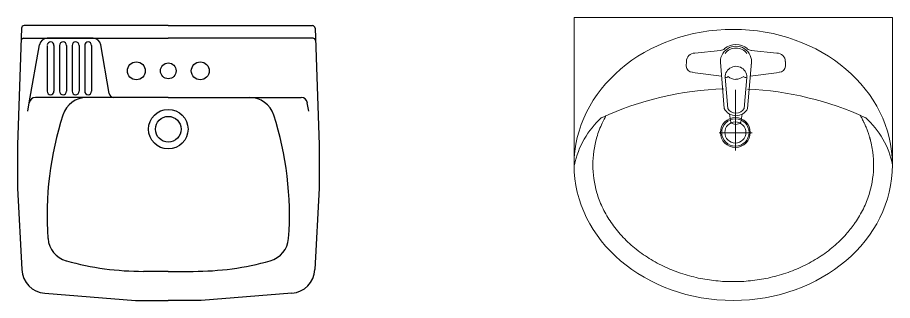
# Model space of a CAD drawing. Header units: millimetres. Extents: x 1357 to 18171, y 1516 to 18553.
# Drawn here: x 14238 to 15634, y 15679 to 16130 of the extents above; entities that cross this region are included whole.
import ezdxf

# ---------------------------------------------------------------- set-up
doc = ezdxf.new("R2010")
doc.units = ezdxf.units.MM

# ---------------------------------------------------------------- blocks, each defined once
blk = doc.blocks.new('A$C056A4ABE')
at = {"linetype": 'Continuous', "ltscale": 20}
for p, q in [((0.0065, 0.4339), (0, 0.2479)), ((0.2406, 0.4378), (0.0105, 0.4378)), ((0.2406, 0.4378), (0.4708, 0.4378)), ((0.4748, 0.4339), (0.4813, 0.2479)), ((0.0098, 0.4178), (0.2406, 0.4178)), ((0.0188, 0.315), (0.0351, 0.4075)), ((0.0472, 0.4063), (0.0472, 0.3333)), ((0.1205, 0.4178), (0.0475, 0.4178)), ((0.11, 0.4178), (0.0579, 0.4178)), ((0.0582, 0.4063), (0.0582, 0.3333)), ((0.0672, 0.4063), (0.0672, 0.3333)), ((0.0782, 0.4063), (0.0782, 0.3333)), ((0.0872, 0.4063), (0.0872, 0.3333)), ((0.0982, 0.4063), (0.0982, 0.3333)), ((0.1072, 0.4063), (0.1072, 0.3333)), ((0.1182, 0.4063), (0.1182, 0.3333)), ((0.1465, 0.3295), (0.1328, 0.4075)), ((0.4715, 0.4178), (0.2406, 0.4178)), ((0.2406, 0.3233), (0.0287, 0.3233)), ((0.2406, 0.3233), (0.1468, 0.3233)), ((0.2406, 0.3233), (0.3344, 0.3233)), ((0.2406, 0.3233), (0.4526, 0.3233)), ((0.0164, 0.3013), (0.0188, 0.315)), ((0.4648, 0.3013), (0.4624, 0.315)), ((0, 0.2479), (0, 0.1789)), ((0.4813, 0.2479), (0.4813, 0.1789)), ((0, 0.1789), (0.0068, 0.0492)), ((0.4813, 0.1789), (0.4745, 0.0492)), ((0.2406, 0.0463), (0.2011, 0.0463)), ((0.2406, 0.0463), (0.2802, 0.0463)), ((0.0436, 0.0114), (0.1881, 0)), ((0.1881, 0), (0.2406, 0)), ((0.2932, 0), (0.2406, 0)), ((0.4377, 0.0114), (0.2932, 0))]:
    blk.add_line(p, q, dxfattribs=at)
for centre, radius in [((0.1896, 0.3658), 0.0143), ((0.2406, 0.3658), 0.0125), ((0.2916, 0.3658), 0.0143), ((0.2406, 0.2728), 0.0315), ((0.2406, 0.2728), 0.0205)]:
    blk.add_circle(centre, radius, dxfattribs=at)
for centre, radius, start, end in [((0.0105, 0.4338), 0.004, 90, 178), ((0.4708, 0.4338), 0.004, 2, 90), ((0.0098, 0.4138), 0.004, 90, 178), ((0.0475, 0.4053), 0.0125, 90, 170), ((0.0527, 0.4063), 0.0055, 0, 172.1464), ((0.0727, 0.4063), 0.0055, 0, 180), ((0.0927, 0.4063), 0.0055, 0, 180), ((0.1127, 0.4063), 0.0055, 0, 180), ((0.1205, 0.4053), 0.0125, 10, 90), ((0.4715, 0.4138), 0.004, 2, 90), ((0.0287, 0.3133), 0.01, 90, 170), ((0.0527, 0.3333), 0.0055, 180, 0), ((0.0727, 0.3333), 0.0055, 180, 0), ((0.1106, 0.2833), 0.04, 90, 162.5107), ((0.0927, 0.3333), 0.0055, 180, 0), ((0.1127, 0.3333), 0.0055, 180, 0), ((0.1539, 0.3308), 0.0075, 190, 270), ((0.3706, 0.2833), 0.04, 17.4893, 90), ((0.4526, 0.3133), 0.01, 10, 90), ((0.5633, 0.1363), 0.516, 162.0492, 184.1817), ((-0.0821, 0.1363), 0.516, 355.8183, 17.9508), ((0.0886, 0.1016), 0.04, 184.1813, 254.5087), ((0.3926, 0.1016), 0.04, 285.4913, 355.8187), ((0.2011, 0.5073), 0.461, 254.5087, 270), ((0.2802, 0.5073), 0.461, 270, 285.4913), ((0.0467, 0.0512), 0.04, 183, 265.5), ((0.4345, 0.0512), 0.04, 274.5, 357)]:
    blk.add_arc(centre, radius, start, end, dxfattribs=at)
blk = doc.blocks.new('A$C33FC0FF0')
at = {"lineweight": 5}
for p, q in [((0, 0.4507), (0.508, 0.4507)), ((0, 0.2159), (0, 0.4507)), ((0.508, 0.2159), (0.508, 0.4507)), ((0.1929, 0.3939), (0.2338, 0.3984)), ((0.3236, 0.3939), (0.2827, 0.3984)), ((0.1789, 0.3732), (0.1792, 0.3806)), ((0.2335, 0.3797), (0.2398, 0.3058)), ((0.2832, 0.3797), (0.277, 0.3058)), ((0.3375, 0.3732), (0.3372, 0.3806)), ((0.2354, 0.3571), (0.1891, 0.3634)), ((0.281, 0.3571), (0.3273, 0.3634)), ((0.2409, 0.3556), (0.2454, 0.3058)), ((0.2759, 0.3552), (0.2714, 0.3058)), ((0.2576, 0.3357), (0.2576, 0.2387)), ((0.2483, 0.2966), (0.2503, 0.2841)), ((0.2681, 0.2966), (0.2661, 0.2841)), ((0.2841, 0.267), (0.2315, 0.267))]:
    blk.add_line(p, q, dxfattribs=at)
for radius in [0.0238, 0.0218, 0.0168]:
    blk.add_circle((0.2574, 0.2676), radius, dxfattribs=at)
for centre, radius, start, end in [((0.2584, 0.3802), 0.0249, 351.5466, 188.4534), ((0.2584, 0.3802), 0.0277, 49.1745, 130.7525), ((0.1922, 0.381), 0.0129, 87.0247, 181.3762), ((0.2328, 0.4098), 0.0115, 274.681, 310.7525), ((0.2584, 0.3802), 0.0219, 37.1419, 142.8581), ((0.284, 0.4098), 0.0115, 229.1745, 265.319), ((0.3242, 0.381), 0.0129, 358.6238, 92.9753), ((0.1903, 0.3749), 0.0115, 188.6096, 263.9713), ((0.2584, 0.3555), 0.0175, 352.5304, 188.6494), ((0.3261, 0.3749), 0.0115, 276.0287, 351.3904), ((0.2427, 0.3589), 0.00379, 241.8872, 322.8859), ((0.26, 0.3772), 0.0251, 235.2792, 265.1488), ((0.2557, 0.3798), 0.0276, 274.5723, 303.0138), ((0.2737, 0.3589), 0.00379, 217.1141, 298.1128), ((0.2545, -0.1673), 0.5045, 91.752, 114.6686), ((0.2545, -0.1673), 0.5045, 65.3314, 87.4489), ((0.2584, 0.3149), 0.0207, 206.0612, 333.9388), ((0.2584, 0.3132), 0.015, 209.6977, 330.3023), ((0.136, 0.1886), 0.1379, 131.9061, 168.5305), ((0.2582, 0.2909), 0.0104, 220.6132, 319.3868), ((0.373, 0.1886), 0.1379, 11.4697, 48.0939)]:
    blk.add_arc(centre, radius, start, end, dxfattribs=at)
at = {"lineweight": 5, "extrusion": (5.55112e-17, -3.33067e-16, -1)}
blk.add_ellipse((0.254, 0.2159), major_axis=(0.254, 0), ratio=0.850394, dxfattribs=at)
at = {"lineweight": 5}
blk.add_open_spline([(0.4566, 0.295), (0.4577, 0.2931), (0.4587, 0.2912), (0.4603, 0.2883), (0.4607, 0.2873), (0.4617, 0.2854), (0.4622, 0.2844), (0.4627, 0.2832), (0.4629, 0.283), (0.4633, 0.282), (0.4636, 0.2813), (0.4644, 0.2796), (0.4648, 0.2786), (0.4657, 0.2767), (0.4661, 0.2757), (0.4668, 0.2737), (0.4672, 0.2728), (0.468, 0.2708), (0.4683, 0.2698), (0.469, 0.2679), (0.4694, 0.2669), (0.4699, 0.2655), (0.47, 0.265), (0.4703, 0.264), (0.4705, 0.2635), (0.4708, 0.2625), (0.471, 0.262), (0.4713, 0.2611), (0.4714, 0.2606), (0.4715, 0.2601), (0.4716, 0.2601), (0.4717, 0.2596), (0.4718, 0.2591), (0.4721, 0.2582), (0.4722, 0.2577), (0.4725, 0.2567), (0.4726, 0.2562), (0.4729, 0.2552), (0.473, 0.2548), (0.4734, 0.2533), (0.4736, 0.2523), (0.4741, 0.2504), (0.4743, 0.2494), (0.4747, 0.2475), (0.4749, 0.2465), (0.4753, 0.2446), (0.4755, 0.2437), (0.4758, 0.2417), (0.476, 0.2408), (0.4763, 0.2389), (0.4764, 0.2379), (0.4767, 0.236), (0.4768, 0.2351), (0.477, 0.2332), (0.4771, 0.2322), (0.4774, 0.2294), (0.4776, 0.2275), (0.4778, 0.2238), (0.4779, 0.2219), (0.478, 0.2191), (0.478, 0.2182), (0.478, 0.2168), (0.478, 0.2163), (0.478, 0.2159), (0.478, 0.2017), (0.476, 0.1868), (0.4693, 0.1641), (0.4665, 0.1565), (0.4595, 0.1415), (0.4553, 0.134), (0.4493, 0.1249), (0.448, 0.1231), (0.4429, 0.1159), (0.4387, 0.1106), (0.4281, 0.0987), (0.4214, 0.0921), (0.4069, 0.0798), (0.3992, 0.0741), (0.3828, 0.0636), (0.3742, 0.0588), (0.3564, 0.0503), (0.3473, 0.0466), (0.3286, 0.0403), (0.319, 0.0377), (0.305, 0.0347), (0.3003, 0.0339), (0.2908, 0.0324), (0.2861, 0.0318), (0.2769, 0.0308), (0.2722, 0.0304), (0.2631, 0.03), (0.2587, 0.0299), (0.2539, 0.0299), (0.2538, 0.0299), (0.2491, 0.0299), (0.2448, 0.03), (0.2358, 0.0304), (0.2311, 0.0308), (0.2219, 0.0318), (0.2172, 0.0324), (0.2077, 0.0339), (0.203, 0.0347), (0.189, 0.0377), (0.1794, 0.0403), (0.1607, 0.0466), (0.1516, 0.0503), (0.1338, 0.0588), (0.1252, 0.0636), (0.1088, 0.0741), (0.1011, 0.0798), (0.0866, 0.0921), (0.0799, 0.0987), (0.0678, 0.1123), (0.0623, 0.1195), (0.0527, 0.134), (0.0485, 0.1415), (0.0415, 0.1565), (0.0387, 0.1641), (0.032, 0.1868), (0.03, 0.2017), (0.03, 0.2301), (0.032, 0.245), (0.0387, 0.2676), (0.0415, 0.2752), (0.0469, 0.2866), (0.0489, 0.2906), (0.051, 0.2944)], degree=3, knots=[2.909358, 2.909358, 2.909358, 2.909358, 3.057135, 3.057135, 3.131023, 3.131023, 3.204911, 3.204911, 3.223577, 3.223577, 3.278799, 3.278799, 3.352687, 3.352687, 3.426575, 3.426575, 3.500463, 3.500463, 3.574351, 3.574351, 3.64824, 3.64824, 3.685184, 3.685184, 3.722128, 3.722128, 3.759072, 3.759072, 3.796016, 3.796016, 3.796675, 3.796675, 3.83296, 3.83296, 3.869904, 3.869904, 3.906848, 3.906848, 3.943792, 3.943792, 4.01768, 4.01768, 4.091568, 4.091568, 4.165457, 4.165457, 4.239345, 4.239345, 4.313233, 4.313233, 4.387121, 4.387121, 4.461009, 4.461009, 4.534897, 4.534897, 4.682673, 4.682673, 4.83045, 4.83045, 4.904338, 4.904338, 4.942871, 4.942871, 4.942871, 5.090647, 5.090647, 5.164535, 5.164535, 5.238424, 5.238424, 5.257089, 5.257089, 5.312312, 5.312312, 5.3862, 5.3862, 5.460088, 5.460088, 5.533976, 5.533976, 5.607864, 5.607864, 5.681752, 5.681752, 5.718696, 5.718696, 5.755641, 5.755641, 5.792585, 5.792585, 5.829529, 5.829529, 5.830188, 5.830188, 5.866473, 5.866473, 5.903417, 5.903417, 5.940361, 5.940361, 5.977305, 5.977305, 6.051193, 6.051193, 6.125081, 6.125081, 6.198969, 6.198969, 6.272857, 6.272857, 6.346746, 6.346746, 6.420634, 6.420634, 6.494522, 6.494522, 6.56841, 6.56841, 6.716186, 6.716186, 6.863963, 6.863963, 6.937851, 6.937851, 6.976384, 6.976384, 6.976384, 6.976384], dxfattribs=at)

msp = doc.modelspace()

# ---------------------------------------------------------------- block references
at = {"color": 7, "xscale": 1000, "yscale": 1000, "zscale": 1000}
for name, p in [('A$C33FC0FF0', (15126.1, 15678.8)), ('A$C056A4ABE', (14238.2, 15678.8))]:
    msp.add_blockref(name, p, dxfattribs=at)

doc.saveas('drawing.dxf')
